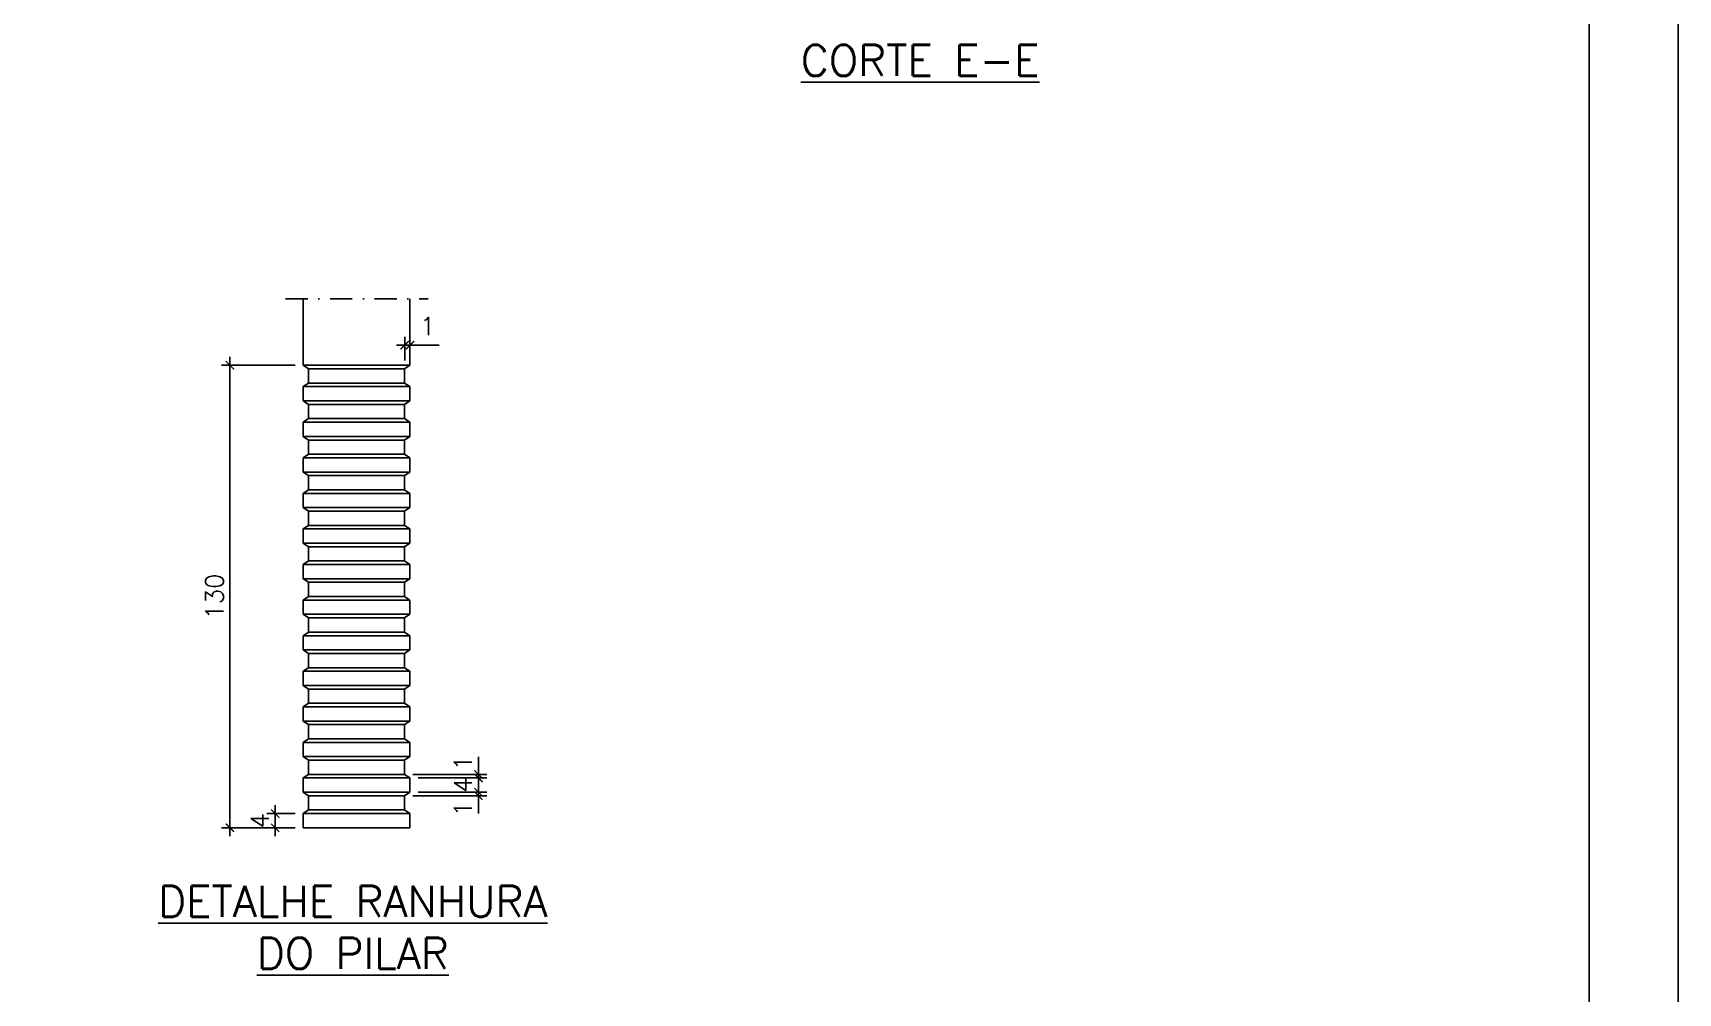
# Model space of a CAD drawing. Header units: centimetres. Extents: x 1658 to 14396, y 8294 to 11444.
# Drawn here: x 5126 to 6513, y 9001 to 9811 of the extents above; entities that cross this region are included whole.
import ezdxf

# ---------------------------------------------------------------- set-up
doc = ezdxf.new("R2010")
doc.units = ezdxf.units.CM
doc.header["$LTSCALE"] = 50
doc.header["$MEASUREMENT"] = 0
doc.header["$PDMODE"] = 67
doc.linetypes.add('DASHDOT', pattern=[1, 0.5, -0.25, 0, -0.25])
for name, color, linetype in [('FORMATO-PRECON', 2, 'Continuous'), ('HACHURAS-PRECON', 1, 'Continuous'), ('LINHA CENTRO-PRECON', 1, 'DASHDOT'), ('LINHA-01-PRECON', 1, 'Continuous'), ('LINHA-02-PRECON', 2, 'Continuous')]:
    doc.layers.add(name, color=color, linetype=linetype)
doc.styles.get("Standard").update_dxf_attribs({"font": 'romans.shx'})
doc.dimstyles.new('ESC75-25', dxfattribs={"dimscale": 0, "dimtxt": 15, "dimasz": 7, "dimexe": 7, "dimexo": 7, "dimgap": 5.5, "dimtad": 1, "dimdec": 1, "dimlfac": 0.333333, "dimdsep": 46, "dimtxsty": 'Standard', "dimblk": 'ARCHTICK', "dimcen": 0.1, "dimdle": 7, "dimclrd": 256, "dimclre": 256, "dimclrt": 2, "dimadec": 0, "dimazin": 0, "dimtfac": 1, "dimtdec": 1, "dimtix": 1, "dimtmove": 2, "dimatfit": 3, "dimfxl": 1, "dimarcsym": 0})

# ---------------------------------------------------------------- blocks, each defined once
blk = doc.blocks.new('_ArchTick')
at = {"color": 0, "linetype": 'ByBlock', "const_width": 0.15}
blk.add_lwpolyline([(-0.5, -0.5), (0.5, 0.5)], dxfattribs=at)
blk = doc.blocks.new('*D9')
at = {"layer": 'Defpoints', "color": 0, "transparency": 16777216}
for p in [(5443.9, 9182.5), (5501.6, 9182.5), (5443.9, 9170.5)]:
    blk.add_point(p, dxfattribs=at)
at = {"layer": 'LINHA-01-PRECON', "lineweight": -2, "transparency": 16777216}
for p, q in [((5501.6, 9182.5), (5501.6, 9189.5)), ((5450.9, 9182.5), (5508.6, 9182.5)), ((5501.6, 9170.5), (5501.6, 9182.5)), ((5450.9, 9170.5), (5508.6, 9170.5)), ((5501.6, 9170.5), (5501.6, 9163.5))]:
    blk.add_line(p, q, dxfattribs=at)
at = {"layer": 'LINHA-01-PRECON', "lineweight": -2, "transparency": 16777216, "xscale": 7, "yscale": 7, "zscale": 7}
for p, rotation in [((5501.6, 9182.5), 270), ((5501.6, 9170.5), 90)]:
    blk.add_blockref('_ArchTick', p, dxfattribs=dict(at, rotation=rotation))
at = {"layer": 'LINHA-01-PRECON', "color": 2, "transparency": 16777216, "insert": (5488.6, 9176.5), "char_height": 15, "attachment_point": 5, "rotation": 90}
blk.add_mtext('4', dxfattribs=at)
blk = doc.blocks.new('*D10')
at = {"layer": 'Defpoints', "color": 0, "transparency": 16777216}
for p in [(5439.4, 9167.5), (5443.9, 9170.5), (5501.6, 9167.5)]:
    blk.add_point(p, dxfattribs=at)
at = {"layer": 'LINHA-01-PRECON', "lineweight": -2, "transparency": 16777216}
for p, q in [((5501.6, 9170.5), (5501.6, 9177.5)), ((5446.4, 9167.5), (5508.6, 9167.5)), ((5450.9, 9170.5), (5508.6, 9170.5)), ((5501.6, 9170.5), (5501.6, 9167.5)), ((5501.6, 9167.5), (5501.6, 9160.5))]:
    blk.add_line(p, q, dxfattribs=at)
at = {"layer": 'LINHA-01-PRECON', "lineweight": -2, "transparency": 16777216, "xscale": 7, "yscale": 7, "zscale": 7}
for p, rotation in [((5501.6, 9170.5), 270), ((5501.6, 9167.5), 90)]:
    blk.add_blockref('_ArchTick', p, dxfattribs=dict(at, rotation=rotation))
at = {"layer": 'LINHA-01-PRECON', "color": 2, "transparency": 16777216, "insert": (5488.6, 9156.4), "char_height": 15, "attachment_point": 5, "rotation": 90}
blk.add_mtext('1', dxfattribs=at)
blk = doc.blocks.new('*D11')
at = {"layer": 'Defpoints', "color": 0, "transparency": 16777216}
for p in [(5439.4, 9547.5), (5443.9, 9547.5), (5439.4, 9527.5)]:
    blk.add_point(p, dxfattribs=at)
at = {"layer": 'LINHA-01-PRECON', "lineweight": -2, "transparency": 16777216}
for p, q in [((5439.4, 9547.5), (5432.4, 9547.5)), ((5439.4, 9534.5), (5439.4, 9554.5)), ((5443.9, 9547.5), (5439.4, 9547.5)), ((5443.9, 9547.5), (5450.9, 9547.5))]:
    blk.add_line(p, q, dxfattribs=at)
at = {"layer": 'LINHA-01-PRECON', "lineweight": -2, "transparency": 16777216, "xscale": 7, "yscale": 7, "zscale": 7}
blk.add_blockref('_ArchTick', (5439.4, 9547.5), dxfattribs=at)
at = {"layer": 'LINHA-01-PRECON', "lineweight": -2, "transparency": 16777216, "xscale": 7, "yscale": 7, "zscale": 7, "rotation": 180}
blk.add_blockref('_ArchTick', (5443.9, 9547.5), dxfattribs=at)
at = {"layer": 'LINHA-01-PRECON', "color": 2, "transparency": 16777216, "insert": (5458.8, 9563.5), "char_height": 15, "attachment_point": 5}
blk.add_mtext('1', dxfattribs=at)
blk = doc.blocks.new('*D12')
at = {"layer": 'Defpoints', "color": 0, "transparency": 16777216}
for p in [(5292, 9530.5), (5353.9, 9530.5), (5353.9, 9140.5)]:
    blk.add_point(p, dxfattribs=at)
at = {"layer": 'LINHA-01-PRECON', "lineweight": -2, "transparency": 16777216}
for p, q in [((5292, 9133.5), (5292, 9537.5)), ((5346.9, 9530.5), (5285, 9530.5)), ((5346.9, 9140.5), (5285, 9140.5))]:
    blk.add_line(p, q, dxfattribs=at)
at = {"layer": 'LINHA-01-PRECON', "lineweight": -2, "transparency": 16777216, "xscale": 7, "yscale": 7, "zscale": 7}
for p, rotation in [((5292, 9530.5), 90), ((5292, 9140.5), 270)]:
    blk.add_blockref('_ArchTick', p, dxfattribs=dict(at, rotation=rotation))
at = {"layer": 'LINHA-01-PRECON', "color": 2, "transparency": 16777216, "insert": (5279, 9335.5), "char_height": 15, "attachment_point": 5, "rotation": 90}
blk.add_mtext('\\A1;130', dxfattribs=at)
blk = doc.blocks.new('*D13')
at = {"layer": 'Defpoints', "color": 0, "transparency": 16777216}
for p in [(5439.4, 9185.5), (5501.6, 9185.5), (5443.9, 9182.5)]:
    blk.add_point(p, dxfattribs=at)
at = {"layer": 'LINHA-01-PRECON', "lineweight": -2, "transparency": 16777216}
for p, q in [((5446.4, 9185.5), (5508.6, 9185.5)), ((5501.6, 9185.5), (5501.6, 9192.5)), ((5501.6, 9182.5), (5501.6, 9185.5)), ((5450.9, 9182.5), (5508.6, 9182.5)), ((5501.6, 9182.5), (5501.6, 9175.5))]:
    blk.add_line(p, q, dxfattribs=at)
at = {"layer": 'LINHA-01-PRECON', "lineweight": -2, "transparency": 16777216, "xscale": 7, "yscale": 7, "zscale": 7}
for p, rotation in [((5501.6, 9185.5), 270), ((5501.6, 9182.5), 90)]:
    blk.add_blockref('_ArchTick', p, dxfattribs=dict(at, rotation=rotation))
at = {"layer": 'LINHA-01-PRECON', "color": 2, "transparency": 16777216, "insert": (5488.6, 9195.3), "char_height": 15, "attachment_point": 5, "rotation": 90}
blk.add_mtext('1', dxfattribs=at)
blk = doc.blocks.new('*D8')
at = {"layer": 'Defpoints', "color": 0, "transparency": 16777216}
for p in [(5330.2, 9152.5), (5353.9, 9152.5), (5353.9, 9140.5)]:
    blk.add_point(p, dxfattribs=at)
at = {"layer": 'LINHA-01-PRECON', "lineweight": -2, "transparency": 16777216}
for p, q in [((5330.2, 9152.5), (5330.2, 9159.5)), ((5346.9, 9152.5), (5323.2, 9152.5)), ((5330.2, 9140.5), (5330.2, 9152.5)), ((5346.9, 9140.5), (5323.2, 9140.5)), ((5330.2, 9140.5), (5330.2, 9133.5))]:
    blk.add_line(p, q, dxfattribs=at)
at = {"layer": 'LINHA-01-PRECON', "lineweight": -2, "transparency": 16777216, "xscale": 7, "yscale": 7, "zscale": 7}
for p, rotation in [((5330.2, 9152.5), 270), ((5330.2, 9140.5), 90)]:
    blk.add_blockref('_ArchTick', p, dxfattribs=dict(at, rotation=rotation))
at = {"layer": 'LINHA-01-PRECON', "color": 2, "transparency": 16777216, "insert": (5317.2, 9146.5), "char_height": 15, "attachment_point": 5, "rotation": 90}
blk.add_mtext('4', dxfattribs=at)
blk = doc.blocks.new('A$C2E607E54')
at = {"layer": 'FORMATO-PRECON'}
blk.add_lwpolyline([(0, 4200), (2970, 4200), (2970, 0), (0, 0)], close=True, dxfattribs=at)
at = {"layer": 'FORMATO-PRECON', "color": 6}
blk.add_lwpolyline([(100, 3950), (2870, 3950), (2870, 100), (100, 100)], close=True, dxfattribs=at)

msp = doc.modelspace()

# ---------------------------------------------------------------- linework, layer by layer
at = {"layer": 'LINHA CENTRO-PRECON', "ltscale": 0.75}
msp.add_line((5338.87, 9586.6), (5459.19, 9586.6), dxfattribs=at)
at = {"layer": 'LINHA-01-PRECON'}
for p, q in [((5443.87, 9547.53), (5468.62, 9547.53)), ((5353.87, 9530.5), (5443.87, 9530.5)), ((5358.37, 9527.5), (5439.37, 9527.5)), ((5353.87, 9512.5), (5443.87, 9512.5)), ((5358.37, 9515.5), (5439.37, 9515.5)), ((5353.87, 9500.5), (5443.87, 9500.5)), ((5358.37, 9497.5), (5439.37, 9497.5)), ((5353.87, 9482.5), (5443.87, 9482.5)), ((5358.37, 9485.5), (5439.37, 9485.5)), ((5353.87, 9470.5), (5443.87, 9470.5)), ((5358.37, 9467.5), (5439.37, 9467.5)), ((5353.87, 9452.5), (5443.87, 9452.5)), ((5358.37, 9455.5), (5439.37, 9455.5)), ((5353.87, 9440.5), (5443.87, 9440.5)), ((5358.37, 9437.5), (5439.37, 9437.5)), ((5353.87, 9422.5), (5443.87, 9422.5)), ((5358.37, 9425.5), (5439.37, 9425.5)), ((5353.87, 9410.5), (5443.87, 9410.5)), ((5358.37, 9407.5), (5439.37, 9407.5)), ((5358.37, 9395.5), (5439.37, 9395.5)), ((5353.87, 9392.5), (5443.87, 9392.5)), ((5353.87, 9380.5), (5443.87, 9380.5)), ((5358.37, 9377.5), (5439.37, 9377.5)), ((5353.87, 9362.5), (5443.87, 9362.5)), ((5358.37, 9365.5), (5439.37, 9365.5)), ((5353.87, 9350.5), (5443.87, 9350.5)), ((5358.37, 9347.5), (5439.37, 9347.5)), ((5353.87, 9332.5), (5443.87, 9332.5)), ((5358.37, 9335.5), (5439.37, 9335.5)), ((5353.87, 9320.5), (5443.87, 9320.5)), ((5358.37, 9317.5), (5439.37, 9317.5)), ((5353.87, 9302.5), (5443.87, 9302.5)), ((5358.37, 9305.5), (5439.37, 9305.5)), ((5353.87, 9290.5), (5443.87, 9290.5)), ((5358.37, 9287.5), (5439.37, 9287.5)), ((5353.87, 9272.5), (5443.87, 9272.5)), ((5358.37, 9275.5), (5439.37, 9275.5)), ((5353.87, 9260.5), (5443.87, 9260.5)), ((5358.37, 9257.5), (5439.37, 9257.5)), ((5353.87, 9242.5), (5443.87, 9242.5)), ((5358.37, 9245.5), (5439.37, 9245.5)), ((5353.87, 9230.5), (5443.87, 9230.5)), ((5358.37, 9227.5), (5439.37, 9227.5)), ((5358.37, 9215.5), (5439.37, 9215.5)), ((5353.87, 9212.5), (5443.87, 9212.5)), ((5353.87, 9200.5), (5443.87, 9200.5)), ((5501.58, 9185.5), (5501.58, 9200.46)), ((5358.37, 9197.5), (5439.37, 9197.5)), ((5358.37, 9185.5), (5439.37, 9185.5)), ((5353.87, 9182.5), (5443.87, 9182.5)), ((5353.87, 9170.5), (5443.87, 9170.5)), ((5358.37, 9167.5), (5439.37, 9167.5)), ((5501.58, 9167.5), (5501.58, 9152.54)), ((5353.87, 9152.5), (5443.87, 9152.5)), ((5358.37, 9155.5), (5439.37, 9155.5))]:
    msp.add_line(p, q, dxfattribs=at)
at = {"layer": 'LINHA-02-PRECON'}
for p, q in [((5353.87, 9530.5), (5353.87, 9586.6)), ((5443.87, 9530.5), (5443.87, 9586.6)), ((5353.87, 9530.5), (5358.37, 9527.5)), ((5358.37, 9527.5), (5358.37, 9515.5)), ((5443.87, 9530.5), (5439.37, 9527.5)), ((5439.37, 9527.5), (5439.37, 9515.5)), ((5353.87, 9512.5), (5358.37, 9515.5)), ((5353.87, 9500.5), (5353.87, 9512.5)), ((5443.87, 9512.5), (5439.37, 9515.5)), ((5443.87, 9500.5), (5443.87, 9512.5)), ((5353.87, 9500.5), (5358.37, 9497.5)), ((5358.37, 9485.5), (5358.37, 9497.5)), ((5443.87, 9500.5), (5439.37, 9497.5)), ((5439.37, 9485.5), (5439.37, 9497.5)), ((5353.87, 9482.5), (5358.37, 9485.5)), ((5353.87, 9482.5), (5353.87, 9470.5)), ((5443.87, 9482.5), (5439.37, 9485.5)), ((5443.87, 9482.5), (5443.87, 9470.5)), ((5353.87, 9470.5), (5358.37, 9467.5)), ((5358.37, 9467.5), (5358.37, 9455.5)), ((5443.87, 9470.5), (5439.37, 9467.5)), ((5439.37, 9467.5), (5439.37, 9455.5)), ((5353.87, 9452.5), (5358.37, 9455.5)), ((5353.87, 9440.5), (5353.87, 9452.5)), ((5443.87, 9452.5), (5439.37, 9455.5)), ((5443.87, 9440.5), (5443.87, 9452.5)), ((5353.87, 9440.5), (5358.37, 9437.5)), ((5358.37, 9437.5), (5358.37, 9425.5)), ((5443.87, 9440.5), (5439.37, 9437.5)), ((5439.37, 9437.5), (5439.37, 9425.5)), ((5353.87, 9422.5), (5358.37, 9425.5)), ((5353.87, 9422.5), (5353.87, 9410.5)), ((5443.87, 9422.5), (5439.37, 9425.5)), ((5443.87, 9422.5), (5443.87, 9410.5)), ((5353.87, 9410.5), (5358.37, 9407.5)), ((5358.37, 9395.5), (5358.37, 9407.5)), ((5443.87, 9410.5), (5439.37, 9407.5)), ((5439.37, 9395.5), (5439.37, 9407.5)), ((5353.87, 9392.5), (5358.37, 9395.5)), ((5443.87, 9392.5), (5439.37, 9395.5)), ((5353.87, 9380.5), (5353.87, 9392.5)), ((5353.87, 9380.5), (5358.37, 9377.5)), ((5443.87, 9380.5), (5439.37, 9377.5)), ((5443.87, 9380.5), (5443.87, 9392.5)), ((5358.37, 9377.5), (5358.37, 9365.5)), ((5439.37, 9377.5), (5439.37, 9365.5)), ((5353.87, 9362.5), (5358.37, 9365.5)), ((5353.87, 9362.5), (5353.87, 9350.5)), ((5443.87, 9362.5), (5439.37, 9365.5)), ((5443.87, 9362.5), (5443.87, 9350.5)), ((5353.87, 9350.5), (5358.37, 9347.5)), ((5358.37, 9335.5), (5358.37, 9347.5)), ((5443.87, 9350.5), (5439.37, 9347.5)), ((5439.37, 9335.5), (5439.37, 9347.5)), ((5353.87, 9332.5), (5358.37, 9335.5)), ((5353.87, 9320.5), (5353.87, 9332.5)), ((5443.87, 9332.5), (5439.37, 9335.5)), ((5443.87, 9320.5), (5443.87, 9332.5)), ((5353.87, 9320.5), (5358.37, 9317.5)), ((5358.37, 9305.5), (5358.37, 9317.5)), ((5443.87, 9320.5), (5439.37, 9317.5)), ((5439.37, 9305.5), (5439.37, 9317.5)), ((5353.87, 9302.5), (5358.37, 9305.5)), ((5353.87, 9302.5), (5353.87, 9290.5)), ((5443.87, 9302.5), (5439.37, 9305.5)), ((5443.87, 9302.5), (5443.87, 9290.5)), ((5353.87, 9290.5), (5358.37, 9287.5)), ((5358.37, 9287.5), (5358.37, 9275.5)), ((5443.87, 9290.5), (5439.37, 9287.5)), ((5439.37, 9287.5), (5439.37, 9275.5)), ((5353.87, 9272.5), (5358.37, 9275.5)), ((5353.87, 9260.5), (5353.87, 9272.5)), ((5443.87, 9272.5), (5439.37, 9275.5)), ((5443.87, 9260.5), (5443.87, 9272.5)), ((5353.87, 9260.5), (5358.37, 9257.5)), ((5358.37, 9245.5), (5358.37, 9257.5)), ((5443.87, 9260.5), (5439.37, 9257.5)), ((5439.37, 9245.5), (5439.37, 9257.5)), ((5353.87, 9242.5), (5358.37, 9245.5)), ((5353.87, 9242.5), (5353.87, 9230.5)), ((5443.87, 9242.5), (5439.37, 9245.5)), ((5443.87, 9242.5), (5443.87, 9230.5)), ((5353.87, 9230.5), (5358.37, 9227.5)), ((5358.37, 9227.5), (5358.37, 9215.5)), ((5443.87, 9230.5), (5439.37, 9227.5)), ((5439.37, 9227.5), (5439.37, 9215.5)), ((5353.87, 9212.5), (5358.37, 9215.5)), ((5443.87, 9212.5), (5439.37, 9215.5)), ((5353.87, 9200.5), (5353.87, 9212.5)), ((5353.87, 9200.5), (5358.37, 9197.5)), ((5443.87, 9200.5), (5439.37, 9197.5)), ((5443.87, 9200.5), (5443.87, 9212.5)), ((5353.87, 9182.5), (5358.37, 9185.5)), ((5358.37, 9185.5), (5358.37, 9197.5)), ((5439.37, 9185.5), (5439.37, 9197.5)), ((5443.87, 9182.5), (5439.37, 9185.5)), ((5353.87, 9182.5), (5353.87, 9170.5)), ((5443.87, 9182.5), (5443.87, 9170.5)), ((5353.87, 9170.5), (5358.37, 9167.5)), ((5358.37, 9155.5), (5358.37, 9167.5)), ((5443.87, 9170.5), (5439.37, 9167.5)), ((5439.37, 9155.5), (5439.37, 9167.5)), ((5353.87, 9152.5), (5358.37, 9155.5)), ((5353.87, 9140.5), (5353.87, 9152.5)), ((5443.87, 9152.5), (5439.37, 9155.5)), ((5443.87, 9140.5), (5443.87, 9152.5))]:
    msp.add_line(p, q, dxfattribs=at)
at = {"layer": 'LINHA-02-PRECON', "extrusion": (0, 1, 0)}
msp.add_line((5353.87, 9140.5), (5443.87, 9140.5), dxfattribs=at)

# ---------------------------------------------------------------- block references
at = {"layer": 'HACHURAS-PRECON', "xscale": 0.7499999999999996, "yscale": 0.7499999999999996, "zscale": 0.7499999999999996}
msp.add_blockref('A$C2E607E54', (4285.86, 8293.94), dxfattribs=at)

# ---------------------------------------------------------------- texts
at = {"layer": 'LINHA-01-PRECON', "color": 4, "char_height": 26.25, "attachment_point": 5}
for s, insert in [('{\\LCORTE E-E}', (5874.18, 9787.59, -0.02)), ('{\\LDETALHE RANHURA\\PDO PILAR}', (5395.67, 9056.52))]:
    msp.add_mtext(s, dxfattribs=dict(at, insert=insert))

# ---------------------------------------------------------------- dimensions: what is measured, and where the dimension line sits
at = {"layer": 'LINHA-01-PRECON'}
dim = msp.add_linear_dim(base=(5439.37, 9547.53), p1=(5443.87, 9547.53), p2=(5439.37, 9527.5), text='1', dimstyle='ESC75-25', override={"dimscale": 1}, dxfattribs=at)
dim.commit()
dim.dimension.update_dxf_attribs({"geometry": '*D11', "text_midpoint": (5458.83, 9563.53), "dimtype": 160})
dim = msp.add_linear_dim(base=(5291.95, 9530.5), p1=(5353.87, 9140.5), p2=(5353.87, 9530.5), angle=90, text='\\A1;<>', dimstyle='ESC75-25', override={"dimscale": 1}, dxfattribs=at)
dim.commit()
dim.dimension.update_dxf_attribs({"geometry": '*D12', "text_midpoint": (5278.95, 9335.5)})
for base, p1, p2, angle, picture, middle in [((5501.58, 9185.5), (5443.87, 9182.5), (5439.37, 9185.5), 90, '*D13', (5488.63, 9195.26)), ((5501.58, 9167.5), (5443.87, 9170.5), (5439.37, 9167.5), 270, '*D10', (5488.63, 9156.37))]:
    dim = msp.add_linear_dim(base=base, p1=p1, p2=p2, angle=angle, dimstyle='ESC75-25', override={"dimscale": 1}, dxfattribs=at)
    dim.commit()
    dim.dimension.update_dxf_attribs({"geometry": picture, "text_midpoint": middle, "dimtype": 160})
for base, p1, p2, picture, middle in [((5501.58, 9182.5), (5443.87, 9170.5), (5443.87, 9182.5), '*D9', (5488.58, 9176.5)), ((5330.21, 9152.5), (5353.87, 9140.5), (5353.87, 9152.5), '*D8', (5317.21, 9146.5))]:
    dim = msp.add_linear_dim(base=base, p1=p1, p2=p2, angle=90, dimstyle='ESC75-25', override={"dimscale": 1}, dxfattribs=at)
    dim.commit()
    dim.dimension.update_dxf_attribs({"geometry": picture, "text_midpoint": middle})

doc.saveas('drawing.dxf')
